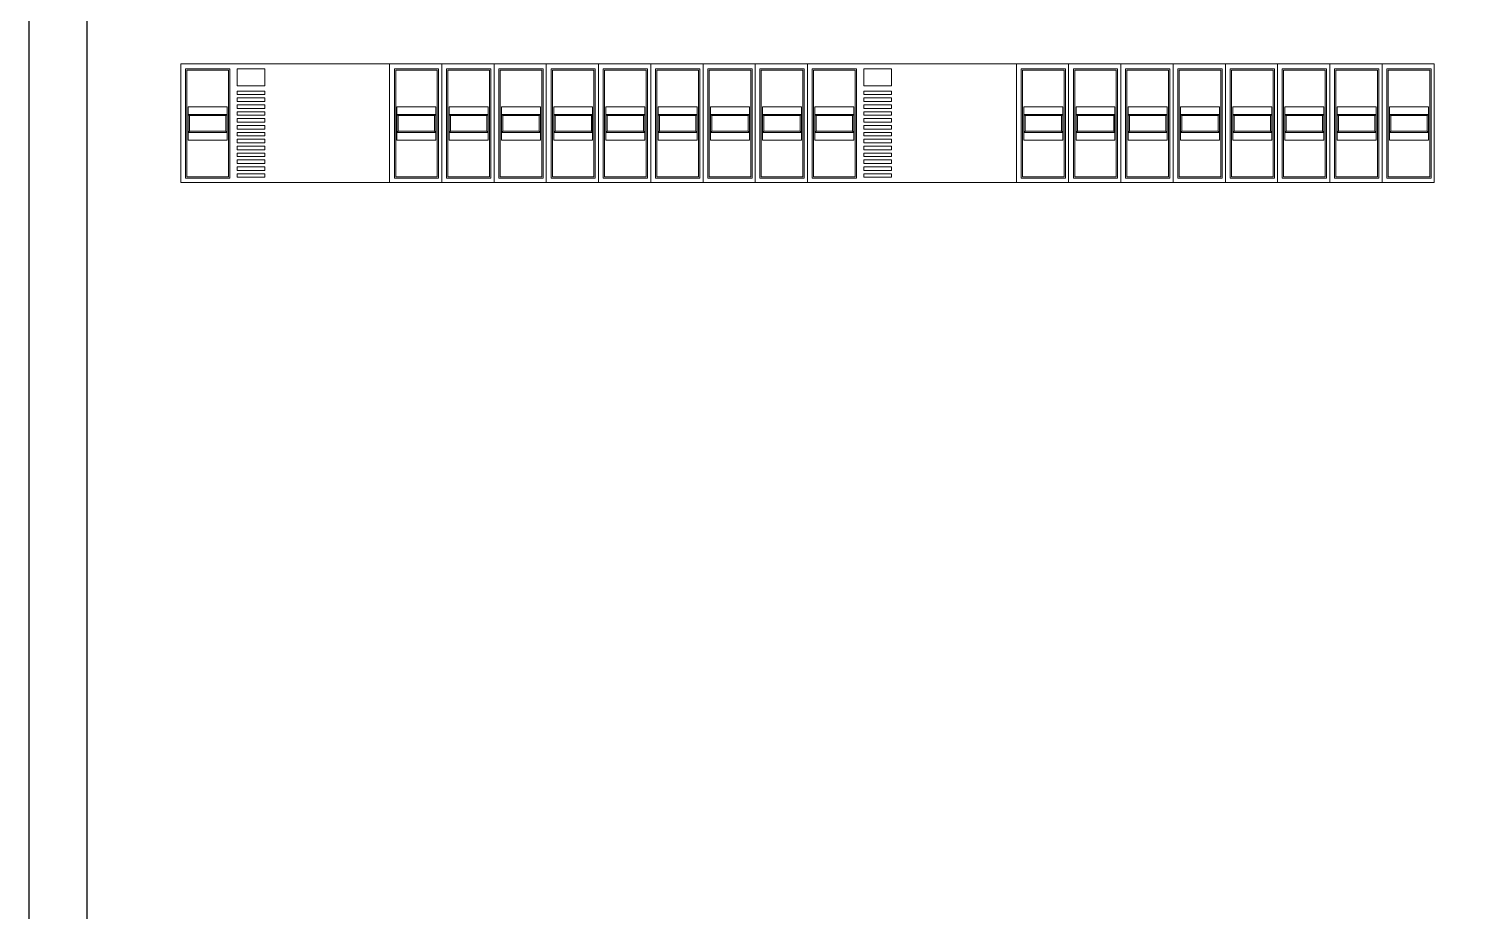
# Model space of a CAD drawing. Header units: millimetres. Extents: x 2046 to 14753, y 2361 to 29276.
# Drawn here: x 10143.61 to 10193.05, y 4047.52 to 4077.92 of the extents above; entities that cross this region are included whole.
import ezdxf

# ---------------------------------------------------------------- set-up
doc = ezdxf.new("R2010")
doc.units = ezdxf.units.MM
doc.layers.add('MYKUVVET', color=1, linetype='Continuous')

msp = doc.modelspace()

# ---------------------------------------------------------------- linework, layer by layer
at = {"color": 30, "lineweight": 9}
for p, q in [((10148.849, 4076.711), (10148.849, 4072.62)), ((10156.049, 4076.711), (10148.849, 4076.711)), ((10156.049, 4072.62), (10156.049, 4076.711)), ((10168.649, 4076.711), (10168.649, 4072.62)), ((10177.649, 4076.711), (10170.449, 4076.711)), ((10170.449, 4076.711), (10170.449, 4072.62)), ((10177.649, 4072.62), (10177.649, 4076.711)), ((10192.049, 4076.711), (10192.049, 4072.62)), ((10149.012, 4076.537), (10149.012, 4072.773)), ((10150.537, 4076.537), (10149.012, 4076.537)), ((10149.058, 4076.492), (10149.058, 4072.819)), ((10150.492, 4076.492), (10149.058, 4076.492)), ((10150.492, 4072.819), (10150.492, 4076.492)), ((10150.537, 4072.773), (10150.537, 4076.537)), ((10150.796, 4076.537), (10150.796, 4075.952)), ((10151.744, 4076.537), (10150.796, 4076.537)), ((10151.744, 4075.952), (10151.744, 4076.537)), ((10156.212, 4076.537), (10156.212, 4072.773)), ((10157.737, 4076.537), (10156.212, 4076.537)), ((10156.258, 4076.492), (10156.258, 4072.819)), ((10157.692, 4076.492), (10156.258, 4076.492)), ((10157.692, 4072.819), (10157.692, 4076.492)), ((10157.737, 4072.773), (10157.737, 4076.537)), ((10158.012, 4076.537), (10158.012, 4072.773)), ((10159.537, 4076.537), (10158.012, 4076.537)), ((10158.058, 4076.492), (10158.058, 4072.819)), ((10159.492, 4076.492), (10158.058, 4076.492)), ((10159.492, 4072.819), (10159.492, 4076.492)), ((10159.537, 4072.773), (10159.537, 4076.537)), ((10159.812, 4076.537), (10159.812, 4072.773)), ((10161.337, 4076.537), (10159.812, 4076.537)), ((10159.858, 4076.492), (10159.858, 4072.819)), ((10161.292, 4076.492), (10159.858, 4076.492)), ((10161.292, 4072.819), (10161.292, 4076.492)), ((10161.337, 4072.773), (10161.337, 4076.537)), ((10161.612, 4076.537), (10161.612, 4072.773)), ((10163.137, 4076.537), (10161.612, 4076.537)), ((10161.658, 4076.492), (10161.658, 4072.819)), ((10163.092, 4076.492), (10161.658, 4076.492)), ((10163.092, 4072.819), (10163.092, 4076.492)), ((10163.137, 4072.773), (10163.137, 4076.537)), ((10163.412, 4076.537), (10163.412, 4072.773)), ((10164.937, 4076.537), (10163.412, 4076.537)), ((10163.458, 4076.492), (10163.458, 4072.819)), ((10164.892, 4076.492), (10163.458, 4076.492)), ((10164.892, 4072.819), (10164.892, 4076.492)), ((10164.937, 4072.773), (10164.937, 4076.537)), ((10165.212, 4076.537), (10165.212, 4072.773)), ((10166.737, 4076.537), (10165.212, 4076.537)), ((10165.258, 4076.492), (10165.258, 4072.819)), ((10166.692, 4076.492), (10165.258, 4076.492)), ((10166.692, 4072.819), (10166.692, 4076.492)), ((10166.737, 4072.773), (10166.737, 4076.537)), ((10167.012, 4076.537), (10167.012, 4072.773)), ((10168.537, 4076.537), (10167.012, 4076.537)), ((10167.058, 4076.492), (10167.058, 4072.819)), ((10168.492, 4076.492), (10167.058, 4076.492)), ((10168.492, 4072.819), (10168.492, 4076.492)), ((10168.537, 4072.773), (10168.537, 4076.537)), ((10168.812, 4076.537), (10168.812, 4072.773)), ((10170.337, 4076.537), (10168.812, 4076.537)), ((10168.858, 4076.492), (10168.858, 4072.819)), ((10170.292, 4076.492), (10168.858, 4076.492)), ((10170.292, 4072.819), (10170.292, 4076.492)), ((10170.337, 4072.773), (10170.337, 4076.537)), ((10170.612, 4076.537), (10170.612, 4072.773)), ((10172.137, 4076.537), (10170.612, 4076.537)), ((10170.658, 4076.492), (10170.658, 4072.819)), ((10172.092, 4076.492), (10170.658, 4076.492)), ((10172.092, 4072.819), (10172.092, 4076.492)), ((10172.137, 4072.773), (10172.137, 4076.537)), ((10172.396, 4076.537), (10172.396, 4075.952)), ((10173.344, 4076.537), (10172.396, 4076.537)), ((10173.344, 4075.952), (10173.344, 4076.537)), ((10177.812, 4076.537), (10177.812, 4072.773)), ((10179.337, 4076.537), (10177.812, 4076.537)), ((10177.858, 4076.492), (10177.858, 4072.819)), ((10179.292, 4076.492), (10177.858, 4076.492)), ((10179.292, 4072.819), (10179.292, 4076.492)), ((10179.337, 4072.773), (10179.337, 4076.537)), ((10179.612, 4076.537), (10179.612, 4072.773)), ((10181.137, 4076.537), (10179.612, 4076.537)), ((10179.658, 4076.492), (10179.658, 4072.819)), ((10181.092, 4076.492), (10179.658, 4076.492)), ((10181.092, 4072.819), (10181.092, 4076.492)), ((10181.137, 4072.773), (10181.137, 4076.537)), ((10181.412, 4076.537), (10181.412, 4072.773)), ((10182.937, 4076.537), (10181.412, 4076.537)), ((10181.458, 4076.492), (10181.458, 4072.819)), ((10182.892, 4076.492), (10181.458, 4076.492)), ((10182.892, 4072.819), (10182.892, 4076.492)), ((10182.937, 4072.773), (10182.937, 4076.537)), ((10183.212, 4076.537), (10183.212, 4072.773)), ((10184.737, 4076.537), (10183.212, 4076.537)), ((10183.258, 4076.492), (10183.258, 4072.819)), ((10184.692, 4076.492), (10183.258, 4076.492)), ((10184.692, 4072.819), (10184.692, 4076.492)), ((10184.737, 4072.773), (10184.737, 4076.537)), ((10185.012, 4076.537), (10185.012, 4072.773)), ((10186.537, 4076.537), (10185.012, 4076.537)), ((10185.058, 4076.492), (10185.058, 4072.819)), ((10186.492, 4076.492), (10185.058, 4076.492)), ((10186.492, 4072.819), (10186.492, 4076.492)), ((10186.537, 4072.773), (10186.537, 4076.537)), ((10186.812, 4076.537), (10186.812, 4072.773)), ((10188.337, 4076.537), (10186.812, 4076.537)), ((10186.858, 4076.492), (10186.858, 4072.819)), ((10188.292, 4076.492), (10186.858, 4076.492)), ((10188.292, 4072.819), (10188.292, 4076.492)), ((10188.337, 4072.773), (10188.337, 4076.537)), ((10188.612, 4076.537), (10188.612, 4072.773)), ((10190.137, 4076.537), (10188.612, 4076.537)), ((10188.658, 4076.492), (10188.658, 4072.819)), ((10190.092, 4076.492), (10188.658, 4076.492)), ((10190.092, 4072.819), (10190.092, 4076.492)), ((10190.137, 4072.773), (10190.137, 4076.537)), ((10190.412, 4076.537), (10190.412, 4072.773)), ((10191.937, 4076.537), (10190.412, 4076.537)), ((10190.458, 4076.492), (10190.458, 4072.819)), ((10191.892, 4076.492), (10190.458, 4076.492)), ((10191.892, 4072.819), (10191.892, 4076.492)), ((10191.937, 4072.773), (10191.937, 4076.537)), ((10150.796, 4075.952), (10151.744, 4075.952)), ((10150.796, 4075.775), (10150.796, 4075.651)), ((10151.744, 4075.775), (10150.796, 4075.775)), ((10151.744, 4075.651), (10151.744, 4075.775)), ((10172.396, 4075.952), (10173.344, 4075.952)), ((10172.396, 4075.775), (10172.396, 4075.651)), ((10173.344, 4075.775), (10172.396, 4075.775)), ((10173.344, 4075.651), (10173.344, 4075.775)), ((10149.103, 4075.234), (10149.103, 4074.088)), ((10150.446, 4075.234), (10149.103, 4075.234)), ((10150.446, 4074.088), (10150.446, 4075.234)), ((10150.796, 4075.651), (10151.744, 4075.651)), ((10150.796, 4075.538), (10150.796, 4075.413)), ((10151.744, 4075.538), (10150.796, 4075.538)), ((10150.796, 4075.413), (10151.744, 4075.413)), ((10150.796, 4075.301), (10150.796, 4075.176)), ((10151.744, 4075.301), (10150.796, 4075.301)), ((10151.744, 4075.413), (10151.744, 4075.538)), ((10151.744, 4075.176), (10151.744, 4075.301)), ((10156.303, 4075.234), (10156.303, 4074.088)), ((10157.646, 4075.234), (10156.303, 4075.234)), ((10157.646, 4074.088), (10157.646, 4075.234)), ((10158.103, 4075.234), (10158.103, 4074.088)), ((10159.446, 4075.234), (10158.103, 4075.234)), ((10159.446, 4074.088), (10159.446, 4075.234)), ((10159.903, 4075.234), (10159.903, 4074.088)), ((10161.246, 4075.234), (10159.903, 4075.234)), ((10161.246, 4074.088), (10161.246, 4075.234)), ((10161.703, 4075.234), (10161.703, 4074.088)), ((10163.046, 4075.234), (10161.703, 4075.234)), ((10163.046, 4074.088), (10163.046, 4075.234)), ((10163.503, 4075.234), (10163.503, 4074.088)), ((10164.846, 4075.234), (10163.503, 4075.234)), ((10164.846, 4074.088), (10164.846, 4075.234)), ((10165.303, 4075.234), (10165.303, 4074.088)), ((10166.646, 4075.234), (10165.303, 4075.234)), ((10166.646, 4074.088), (10166.646, 4075.234)), ((10167.103, 4075.234), (10167.103, 4074.088)), ((10168.446, 4075.234), (10167.103, 4075.234)), ((10168.446, 4074.088), (10168.446, 4075.234)), ((10168.903, 4075.234), (10168.903, 4074.088)), ((10170.246, 4075.234), (10168.903, 4075.234)), ((10170.246, 4074.088), (10170.246, 4075.234)), ((10170.703, 4075.234), (10170.703, 4074.088)), ((10172.046, 4075.234), (10170.703, 4075.234)), ((10172.046, 4074.088), (10172.046, 4075.234)), ((10172.396, 4075.651), (10173.344, 4075.651)), ((10172.396, 4075.538), (10172.396, 4075.413)), ((10173.344, 4075.538), (10172.396, 4075.538)), ((10172.396, 4075.413), (10173.344, 4075.413)), ((10172.396, 4075.301), (10172.396, 4075.176)), ((10173.344, 4075.301), (10172.396, 4075.301)), ((10173.344, 4075.413), (10173.344, 4075.538)), ((10173.344, 4075.176), (10173.344, 4075.301)), ((10177.903, 4075.234), (10177.903, 4074.088)), ((10179.246, 4075.234), (10177.903, 4075.234)), ((10179.246, 4074.088), (10179.246, 4075.234)), ((10179.703, 4075.234), (10179.703, 4074.088)), ((10181.046, 4075.234), (10179.703, 4075.234)), ((10181.046, 4074.088), (10181.046, 4075.234)), ((10181.503, 4075.234), (10181.503, 4074.088)), ((10182.846, 4075.234), (10181.503, 4075.234)), ((10182.846, 4074.088), (10182.846, 4075.234)), ((10183.303, 4075.234), (10183.303, 4074.088)), ((10184.646, 4075.234), (10183.303, 4075.234)), ((10184.646, 4074.088), (10184.646, 4075.234)), ((10185.103, 4075.234), (10185.103, 4074.088)), ((10186.446, 4075.234), (10185.103, 4075.234)), ((10186.446, 4074.088), (10186.446, 4075.234)), ((10186.903, 4075.234), (10186.903, 4074.088)), ((10188.246, 4075.234), (10186.903, 4075.234)), ((10188.246, 4074.088), (10188.246, 4075.234)), ((10188.703, 4075.234), (10188.703, 4074.088)), ((10190.046, 4075.234), (10188.703, 4075.234)), ((10190.046, 4074.088), (10190.046, 4075.234)), ((10190.503, 4075.234), (10190.503, 4074.088)), ((10191.846, 4075.234), (10190.503, 4075.234)), ((10191.846, 4074.088), (10191.846, 4075.234)), ((10150.446, 4074.972), (10149.103, 4074.972)), ((10149.149, 4074.927), (10149.103, 4074.972)), ((10150.401, 4074.927), (10149.149, 4074.927)), ((10149.149, 4074.395), (10149.149, 4074.927)), ((10150.401, 4074.927), (10150.446, 4074.972)), ((10150.401, 4074.395), (10150.401, 4074.927)), ((10150.796, 4075.176), (10151.744, 4075.176)), ((10150.796, 4075.063), (10150.796, 4074.939)), ((10151.744, 4075.063), (10150.796, 4075.063)), ((10150.796, 4074.939), (10151.744, 4074.939)), ((10150.796, 4074.826), (10150.796, 4074.701)), ((10151.744, 4074.826), (10150.796, 4074.826)), ((10150.796, 4074.701), (10151.744, 4074.701)), ((10151.744, 4074.939), (10151.744, 4075.063)), ((10151.744, 4074.701), (10151.744, 4074.826)), ((10157.646, 4074.972), (10156.303, 4074.972)), ((10156.349, 4074.927), (10156.303, 4074.972)), ((10157.601, 4074.927), (10156.349, 4074.927)), ((10156.349, 4074.395), (10156.349, 4074.927)), ((10157.601, 4074.927), (10157.646, 4074.972)), ((10157.601, 4074.395), (10157.601, 4074.927)), ((10159.446, 4074.972), (10158.103, 4074.972)), ((10158.149, 4074.927), (10158.103, 4074.972)), ((10159.401, 4074.927), (10158.149, 4074.927)), ((10158.149, 4074.395), (10158.149, 4074.927)), ((10159.401, 4074.927), (10159.446, 4074.972)), ((10159.401, 4074.395), (10159.401, 4074.927)), ((10161.246, 4074.972), (10159.903, 4074.972)), ((10159.949, 4074.927), (10159.903, 4074.972)), ((10161.201, 4074.927), (10159.949, 4074.927)), ((10159.949, 4074.395), (10159.949, 4074.927)), ((10161.201, 4074.927), (10161.246, 4074.972)), ((10161.201, 4074.395), (10161.201, 4074.927)), ((10163.046, 4074.972), (10161.703, 4074.972)), ((10161.749, 4074.927), (10161.703, 4074.972)), ((10163.001, 4074.927), (10161.749, 4074.927)), ((10161.749, 4074.395), (10161.749, 4074.927)), ((10163.001, 4074.927), (10163.046, 4074.972)), ((10163.001, 4074.395), (10163.001, 4074.927)), ((10164.846, 4074.972), (10163.503, 4074.972)), ((10163.549, 4074.927), (10163.503, 4074.972)), ((10164.801, 4074.927), (10163.549, 4074.927)), ((10163.549, 4074.395), (10163.549, 4074.927)), ((10164.801, 4074.927), (10164.846, 4074.972)), ((10164.801, 4074.395), (10164.801, 4074.927)), ((10166.646, 4074.972), (10165.303, 4074.972)), ((10165.349, 4074.927), (10165.303, 4074.972)), ((10166.601, 4074.927), (10165.349, 4074.927)), ((10165.349, 4074.395), (10165.349, 4074.927)), ((10166.601, 4074.927), (10166.646, 4074.972)), ((10166.601, 4074.395), (10166.601, 4074.927)), ((10168.446, 4074.972), (10167.103, 4074.972)), ((10167.149, 4074.927), (10167.103, 4074.972)), ((10168.401, 4074.927), (10167.149, 4074.927)), ((10167.149, 4074.395), (10167.149, 4074.927)), ((10168.401, 4074.927), (10168.446, 4074.972)), ((10168.401, 4074.395), (10168.401, 4074.927)), ((10170.246, 4074.972), (10168.903, 4074.972)), ((10168.949, 4074.927), (10168.903, 4074.972)), ((10170.201, 4074.927), (10168.949, 4074.927)), ((10168.949, 4074.395), (10168.949, 4074.927)), ((10170.201, 4074.927), (10170.246, 4074.972)), ((10170.201, 4074.395), (10170.201, 4074.927)), ((10172.046, 4074.972), (10170.703, 4074.972)), ((10170.749, 4074.927), (10170.703, 4074.972)), ((10172.001, 4074.927), (10170.749, 4074.927)), ((10170.749, 4074.395), (10170.749, 4074.927)), ((10172.001, 4074.927), (10172.046, 4074.972)), ((10172.001, 4074.395), (10172.001, 4074.927)), ((10172.396, 4075.176), (10173.344, 4075.176)), ((10172.396, 4075.063), (10172.396, 4074.939)), ((10173.344, 4075.063), (10172.396, 4075.063)), ((10172.396, 4074.939), (10173.344, 4074.939)), ((10172.396, 4074.826), (10172.396, 4074.701)), ((10173.344, 4074.826), (10172.396, 4074.826)), ((10172.396, 4074.701), (10173.344, 4074.701)), ((10173.344, 4074.939), (10173.344, 4075.063)), ((10173.344, 4074.701), (10173.344, 4074.826)), ((10179.246, 4074.972), (10177.903, 4074.972)), ((10177.949, 4074.927), (10177.903, 4074.972)), ((10179.201, 4074.927), (10177.949, 4074.927)), ((10177.949, 4074.395), (10177.949, 4074.927)), ((10179.201, 4074.927), (10179.246, 4074.972)), ((10179.201, 4074.395), (10179.201, 4074.927)), ((10181.046, 4074.972), (10179.703, 4074.972)), ((10179.749, 4074.927), (10179.703, 4074.972)), ((10181.001, 4074.927), (10179.749, 4074.927)), ((10179.749, 4074.395), (10179.749, 4074.927)), ((10181.001, 4074.927), (10181.046, 4074.972)), ((10181.001, 4074.395), (10181.001, 4074.927)), ((10182.846, 4074.972), (10181.503, 4074.972)), ((10181.549, 4074.927), (10181.503, 4074.972)), ((10182.801, 4074.927), (10181.549, 4074.927)), ((10181.549, 4074.395), (10181.549, 4074.927)), ((10182.801, 4074.927), (10182.846, 4074.972)), ((10182.801, 4074.395), (10182.801, 4074.927)), ((10184.646, 4074.972), (10183.303, 4074.972)), ((10183.349, 4074.927), (10183.303, 4074.972)), ((10184.601, 4074.927), (10183.349, 4074.927)), ((10183.349, 4074.395), (10183.349, 4074.927)), ((10184.601, 4074.927), (10184.646, 4074.972)), ((10184.601, 4074.395), (10184.601, 4074.927)), ((10186.446, 4074.972), (10185.103, 4074.972)), ((10185.149, 4074.927), (10185.103, 4074.972)), ((10186.401, 4074.927), (10185.149, 4074.927)), ((10185.149, 4074.395), (10185.149, 4074.927)), ((10186.401, 4074.927), (10186.446, 4074.972)), ((10186.401, 4074.395), (10186.401, 4074.927)), ((10188.246, 4074.972), (10186.903, 4074.972)), ((10186.949, 4074.927), (10186.903, 4074.972)), ((10188.201, 4074.927), (10186.949, 4074.927)), ((10186.949, 4074.395), (10186.949, 4074.927)), ((10188.201, 4074.927), (10188.246, 4074.972)), ((10188.201, 4074.395), (10188.201, 4074.927)), ((10190.046, 4074.972), (10188.703, 4074.972)), ((10188.749, 4074.927), (10188.703, 4074.972)), ((10190.001, 4074.927), (10188.749, 4074.927)), ((10188.749, 4074.395), (10188.749, 4074.927)), ((10190.001, 4074.927), (10190.046, 4074.972)), ((10190.001, 4074.395), (10190.001, 4074.927)), ((10191.846, 4074.972), (10190.503, 4074.972)), ((10190.549, 4074.927), (10190.503, 4074.972)), ((10191.801, 4074.927), (10190.549, 4074.927)), ((10190.549, 4074.395), (10190.549, 4074.927)), ((10191.801, 4074.927), (10191.846, 4074.972)), ((10191.801, 4074.395), (10191.801, 4074.927)), ((10149.149, 4074.395), (10149.103, 4074.349)), ((10150.446, 4074.349), (10149.103, 4074.349)), ((10150.401, 4074.395), (10149.149, 4074.395)), ((10150.401, 4074.395), (10150.446, 4074.349)), ((10150.796, 4074.589), (10150.796, 4074.464)), ((10151.744, 4074.589), (10150.796, 4074.589)), ((10150.796, 4074.464), (10151.744, 4074.464)), ((10150.796, 4074.352), (10150.796, 4074.227)), ((10151.744, 4074.352), (10150.796, 4074.352)), ((10150.796, 4074.227), (10151.744, 4074.227)), ((10151.744, 4074.464), (10151.744, 4074.589)), ((10151.744, 4074.227), (10151.744, 4074.352)), ((10156.349, 4074.395), (10156.303, 4074.349)), ((10157.646, 4074.349), (10156.303, 4074.349)), ((10157.601, 4074.395), (10156.349, 4074.395)), ((10157.601, 4074.395), (10157.646, 4074.349)), ((10158.149, 4074.395), (10158.103, 4074.349)), ((10159.446, 4074.349), (10158.103, 4074.349)), ((10159.401, 4074.395), (10158.149, 4074.395)), ((10159.401, 4074.395), (10159.446, 4074.349)), ((10159.949, 4074.395), (10159.903, 4074.349)), ((10161.246, 4074.349), (10159.903, 4074.349)), ((10161.201, 4074.395), (10159.949, 4074.395)), ((10161.201, 4074.395), (10161.246, 4074.349)), ((10161.749, 4074.395), (10161.703, 4074.349)), ((10163.046, 4074.349), (10161.703, 4074.349)), ((10163.001, 4074.395), (10161.749, 4074.395)), ((10163.001, 4074.395), (10163.046, 4074.349)), ((10163.549, 4074.395), (10163.503, 4074.349)), ((10164.846, 4074.349), (10163.503, 4074.349)), ((10164.801, 4074.395), (10163.549, 4074.395)), ((10164.801, 4074.395), (10164.846, 4074.349)), ((10165.349, 4074.395), (10165.303, 4074.349)), ((10166.646, 4074.349), (10165.303, 4074.349)), ((10166.601, 4074.395), (10165.349, 4074.395)), ((10166.601, 4074.395), (10166.646, 4074.349)), ((10167.149, 4074.395), (10167.103, 4074.349)), ((10168.446, 4074.349), (10167.103, 4074.349)), ((10168.401, 4074.395), (10167.149, 4074.395)), ((10168.401, 4074.395), (10168.446, 4074.349)), ((10168.949, 4074.395), (10168.903, 4074.349)), ((10170.246, 4074.349), (10168.903, 4074.349)), ((10170.201, 4074.395), (10168.949, 4074.395)), ((10170.201, 4074.395), (10170.246, 4074.349)), ((10170.749, 4074.395), (10170.703, 4074.349)), ((10172.046, 4074.349), (10170.703, 4074.349)), ((10172.001, 4074.395), (10170.749, 4074.395)), ((10172.001, 4074.395), (10172.046, 4074.349)), ((10172.396, 4074.589), (10172.396, 4074.464)), ((10173.344, 4074.589), (10172.396, 4074.589)), ((10172.396, 4074.464), (10173.344, 4074.464)), ((10172.396, 4074.352), (10172.396, 4074.227)), ((10173.344, 4074.352), (10172.396, 4074.352)), ((10172.396, 4074.227), (10173.344, 4074.227)), ((10173.344, 4074.464), (10173.344, 4074.589)), ((10173.344, 4074.227), (10173.344, 4074.352)), ((10177.949, 4074.395), (10177.903, 4074.349)), ((10179.246, 4074.349), (10177.903, 4074.349)), ((10179.201, 4074.395), (10177.949, 4074.395)), ((10179.201, 4074.395), (10179.246, 4074.349)), ((10179.749, 4074.395), (10179.703, 4074.349)), ((10181.046, 4074.349), (10179.703, 4074.349)), ((10181.001, 4074.395), (10179.749, 4074.395)), ((10181.001, 4074.395), (10181.046, 4074.349)), ((10181.549, 4074.395), (10181.503, 4074.349)), ((10182.846, 4074.349), (10181.503, 4074.349)), ((10182.801, 4074.395), (10181.549, 4074.395)), ((10182.801, 4074.395), (10182.846, 4074.349)), ((10183.349, 4074.395), (10183.303, 4074.349)), ((10184.646, 4074.349), (10183.303, 4074.349)), ((10184.601, 4074.395), (10183.349, 4074.395)), ((10184.601, 4074.395), (10184.646, 4074.349)), ((10185.149, 4074.395), (10185.103, 4074.349)), ((10186.446, 4074.349), (10185.103, 4074.349)), ((10186.401, 4074.395), (10185.149, 4074.395)), ((10186.401, 4074.395), (10186.446, 4074.349)), ((10186.949, 4074.395), (10186.903, 4074.349)), ((10188.246, 4074.349), (10186.903, 4074.349)), ((10188.201, 4074.395), (10186.949, 4074.395)), ((10188.201, 4074.395), (10188.246, 4074.349)), ((10188.749, 4074.395), (10188.703, 4074.349)), ((10190.046, 4074.349), (10188.703, 4074.349)), ((10190.001, 4074.395), (10188.749, 4074.395)), ((10190.001, 4074.395), (10190.046, 4074.349)), ((10190.549, 4074.395), (10190.503, 4074.349)), ((10191.846, 4074.349), (10190.503, 4074.349)), ((10191.801, 4074.395), (10190.549, 4074.395)), ((10191.801, 4074.395), (10191.846, 4074.349)), ((10149.103, 4074.088), (10150.446, 4074.088)), ((10150.796, 4074.114), (10150.796, 4073.99)), ((10151.744, 4074.114), (10150.796, 4074.114)), ((10150.796, 4073.99), (10151.744, 4073.99)), ((10150.796, 4073.877), (10150.796, 4073.752)), ((10151.744, 4073.877), (10150.796, 4073.877)), ((10150.796, 4073.752), (10151.744, 4073.752)), ((10151.744, 4073.99), (10151.744, 4074.114)), ((10151.744, 4073.752), (10151.744, 4073.877)), ((10156.303, 4074.088), (10157.646, 4074.088)), ((10158.103, 4074.088), (10159.446, 4074.088)), ((10159.903, 4074.088), (10161.246, 4074.088)), ((10161.703, 4074.088), (10163.046, 4074.088)), ((10163.503, 4074.088), (10164.846, 4074.088)), ((10165.303, 4074.088), (10166.646, 4074.088)), ((10167.103, 4074.088), (10168.446, 4074.088)), ((10168.903, 4074.088), (10170.246, 4074.088)), ((10170.703, 4074.088), (10172.046, 4074.088)), ((10172.396, 4074.114), (10172.396, 4073.99)), ((10173.344, 4074.114), (10172.396, 4074.114)), ((10172.396, 4073.99), (10173.344, 4073.99)), ((10172.396, 4073.877), (10172.396, 4073.752)), ((10173.344, 4073.877), (10172.396, 4073.877)), ((10172.396, 4073.752), (10173.344, 4073.752)), ((10173.344, 4073.99), (10173.344, 4074.114)), ((10173.344, 4073.752), (10173.344, 4073.877)), ((10177.903, 4074.088), (10179.246, 4074.088)), ((10179.703, 4074.088), (10181.046, 4074.088)), ((10181.503, 4074.088), (10182.846, 4074.088)), ((10183.303, 4074.088), (10184.646, 4074.088)), ((10185.103, 4074.088), (10186.446, 4074.088)), ((10186.903, 4074.088), (10188.246, 4074.088)), ((10188.703, 4074.088), (10190.046, 4074.088)), ((10190.503, 4074.088), (10191.846, 4074.088)), ((10150.796, 4073.64), (10150.796, 4073.515)), ((10151.744, 4073.64), (10150.796, 4073.64)), ((10150.796, 4073.515), (10151.744, 4073.515)), ((10150.796, 4073.402), (10150.796, 4073.278)), ((10151.744, 4073.402), (10150.796, 4073.402)), ((10150.796, 4073.278), (10151.744, 4073.278)), ((10151.744, 4073.515), (10151.744, 4073.64)), ((10151.744, 4073.278), (10151.744, 4073.402)), ((10172.396, 4073.64), (10172.396, 4073.515)), ((10173.344, 4073.64), (10172.396, 4073.64)), ((10172.396, 4073.515), (10173.344, 4073.515)), ((10172.396, 4073.402), (10172.396, 4073.278)), ((10173.344, 4073.402), (10172.396, 4073.402)), ((10172.396, 4073.278), (10173.344, 4073.278)), ((10173.344, 4073.515), (10173.344, 4073.64)), ((10173.344, 4073.278), (10173.344, 4073.402)), ((10149.012, 4072.773), (10150.537, 4072.773)), ((10149.058, 4072.819), (10150.492, 4072.819)), ((10150.796, 4073.165), (10150.796, 4073.04)), ((10151.744, 4073.165), (10150.796, 4073.165)), ((10150.796, 4073.04), (10151.744, 4073.04)), ((10150.796, 4072.928), (10150.796, 4072.803)), ((10151.744, 4072.928), (10150.796, 4072.928)), ((10150.796, 4072.803), (10151.744, 4072.803)), ((10151.744, 4073.04), (10151.744, 4073.165)), ((10151.744, 4072.803), (10151.744, 4072.928)), ((10156.212, 4072.773), (10157.737, 4072.773)), ((10156.258, 4072.819), (10157.692, 4072.819)), ((10158.012, 4072.773), (10159.537, 4072.773)), ((10158.058, 4072.819), (10159.492, 4072.819)), ((10159.812, 4072.773), (10161.337, 4072.773)), ((10159.858, 4072.819), (10161.292, 4072.819)), ((10161.612, 4072.773), (10163.137, 4072.773)), ((10161.658, 4072.819), (10163.092, 4072.819)), ((10163.412, 4072.773), (10164.937, 4072.773)), ((10163.458, 4072.819), (10164.892, 4072.819)), ((10165.212, 4072.773), (10166.737, 4072.773)), ((10165.258, 4072.819), (10166.692, 4072.819)), ((10167.012, 4072.773), (10168.537, 4072.773)), ((10167.058, 4072.819), (10168.492, 4072.819)), ((10168.812, 4072.773), (10170.337, 4072.773)), ((10168.858, 4072.819), (10170.292, 4072.819)), ((10170.612, 4072.773), (10172.137, 4072.773)), ((10170.658, 4072.819), (10172.092, 4072.819)), ((10172.396, 4073.165), (10172.396, 4073.04)), ((10173.344, 4073.165), (10172.396, 4073.165)), ((10172.396, 4073.04), (10173.344, 4073.04)), ((10172.396, 4072.928), (10172.396, 4072.803)), ((10173.344, 4072.928), (10172.396, 4072.928)), ((10172.396, 4072.803), (10173.344, 4072.803)), ((10173.344, 4073.04), (10173.344, 4073.165)), ((10173.344, 4072.803), (10173.344, 4072.928)), ((10177.812, 4072.773), (10179.337, 4072.773)), ((10177.858, 4072.819), (10179.292, 4072.819)), ((10179.612, 4072.773), (10181.137, 4072.773)), ((10179.658, 4072.819), (10181.092, 4072.819)), ((10181.412, 4072.773), (10182.937, 4072.773)), ((10181.458, 4072.819), (10182.892, 4072.819)), ((10183.212, 4072.773), (10184.737, 4072.773)), ((10183.258, 4072.819), (10184.692, 4072.819)), ((10185.012, 4072.773), (10186.537, 4072.773)), ((10185.058, 4072.819), (10186.492, 4072.819)), ((10186.812, 4072.773), (10188.337, 4072.773)), ((10186.858, 4072.819), (10188.292, 4072.819)), ((10188.612, 4072.773), (10190.137, 4072.773)), ((10188.658, 4072.819), (10190.092, 4072.819)), ((10190.412, 4072.773), (10191.937, 4072.773)), ((10190.458, 4072.819), (10191.892, 4072.819)), ((10148.849, 4072.62), (10156.049, 4072.62)), ((10170.449, 4072.62), (10177.649, 4072.62))]:
    msp.add_line(p, q, dxfattribs=at)
at = {"color": 8, "lineweight": 9}
for p, q in [((10148.849, 4076.711), (10148.849, 4072.62)), ((10156.049, 4072.62), (10156.049, 4076.711)), ((10156.049, 4076.711), (10156.049, 4072.62)), ((10157.849, 4076.711), (10156.049, 4076.711)), ((10156.049, 4076.711), (10156.049, 4072.62)), ((10157.849, 4076.711), (10157.849, 4072.62)), ((10157.849, 4076.711), (10157.849, 4072.62)), ((10159.649, 4076.711), (10157.849, 4076.711)), ((10157.849, 4076.711), (10157.849, 4072.62)), ((10159.649, 4076.711), (10159.649, 4072.62)), ((10159.649, 4076.711), (10159.649, 4072.62)), ((10161.449, 4076.711), (10159.649, 4076.711)), ((10159.649, 4076.711), (10159.649, 4072.62)), ((10161.449, 4076.711), (10161.449, 4072.62)), ((10161.449, 4076.711), (10161.449, 4072.62)), ((10163.249, 4076.711), (10161.449, 4076.711)), ((10161.449, 4076.711), (10161.449, 4072.62)), ((10163.249, 4076.711), (10163.249, 4072.62)), ((10163.249, 4076.711), (10163.249, 4072.62)), ((10165.049, 4076.711), (10163.249, 4076.711)), ((10163.249, 4076.711), (10163.249, 4072.62)), ((10165.049, 4076.711), (10165.049, 4072.62)), ((10165.049, 4076.711), (10165.049, 4072.62)), ((10166.849, 4076.711), (10165.049, 4076.711)), ((10165.049, 4076.711), (10165.049, 4072.62)), ((10166.849, 4076.711), (10166.849, 4072.62)), ((10166.849, 4076.711), (10166.849, 4072.62)), ((10168.649, 4076.711), (10166.849, 4076.711)), ((10166.849, 4076.711), (10166.849, 4072.62)), ((10168.649, 4076.711), (10168.649, 4072.62)), ((10170.449, 4076.711), (10168.649, 4076.711)), ((10168.649, 4076.711), (10168.649, 4072.62)), ((10170.449, 4076.711), (10170.449, 4072.62)), ((10170.449, 4076.711), (10170.449, 4072.62)), ((10177.649, 4072.62), (10177.649, 4076.711)), ((10177.649, 4076.711), (10177.649, 4072.62)), ((10179.449, 4076.711), (10177.649, 4076.711)), ((10177.649, 4076.711), (10177.649, 4072.62)), ((10179.449, 4076.711), (10179.449, 4072.62)), ((10179.449, 4076.711), (10179.449, 4072.62)), ((10181.249, 4076.711), (10179.449, 4076.711)), ((10179.449, 4076.711), (10179.449, 4072.62)), ((10181.249, 4076.711), (10181.249, 4072.62)), ((10181.249, 4076.711), (10181.249, 4072.62)), ((10183.049, 4076.711), (10181.249, 4076.711)), ((10181.249, 4076.711), (10181.249, 4072.62)), ((10183.049, 4076.711), (10183.049, 4072.62)), ((10183.049, 4076.711), (10183.049, 4072.62)), ((10184.849, 4076.711), (10183.049, 4076.711)), ((10183.049, 4076.711), (10183.049, 4072.62)), ((10184.849, 4076.711), (10184.849, 4072.62)), ((10184.849, 4076.711), (10184.849, 4072.62)), ((10186.649, 4076.711), (10184.849, 4076.711)), ((10184.849, 4076.711), (10184.849, 4072.62)), ((10186.649, 4076.711), (10186.649, 4072.62)), ((10186.649, 4076.711), (10186.649, 4072.62)), ((10188.449, 4076.711), (10186.649, 4076.711)), ((10186.649, 4076.711), (10186.649, 4072.62)), ((10188.449, 4076.711), (10188.449, 4072.62)), ((10188.449, 4076.711), (10188.449, 4072.62)), ((10190.249, 4076.711), (10188.449, 4076.711)), ((10188.449, 4076.711), (10188.449, 4072.62)), ((10190.249, 4076.711), (10190.249, 4072.62)), ((10192.049, 4076.711), (10190.249, 4076.711)), ((10190.249, 4076.711), (10190.249, 4072.62)), ((10192.049, 4076.711), (10192.049, 4072.62)), ((10156.049, 4072.62), (10157.849, 4072.62)), ((10157.849, 4072.62), (10159.649, 4072.62)), ((10159.649, 4072.62), (10161.449, 4072.62)), ((10161.449, 4072.62), (10163.249, 4072.62)), ((10163.249, 4072.62), (10165.049, 4072.62)), ((10165.049, 4072.62), (10166.849, 4072.62)), ((10166.849, 4072.62), (10168.649, 4072.62)), ((10168.649, 4072.62), (10170.449, 4072.62)), ((10177.649, 4072.62), (10179.449, 4072.62)), ((10179.449, 4072.62), (10181.249, 4072.62)), ((10181.249, 4072.62), (10183.049, 4072.62)), ((10183.049, 4072.62), (10184.849, 4072.62)), ((10184.849, 4072.62), (10186.649, 4072.62)), ((10186.649, 4072.62), (10188.449, 4072.62)), ((10188.449, 4072.62), (10190.249, 4072.62)), ((10190.249, 4072.62), (10192.049, 4072.62))]:
    msp.add_line(p, q, dxfattribs=at)
at = {"layer": 'MYKUVVET', "color": 8}
for points in [[(10143.611, 4017.113), (10233.611, 4017.113), (10233.611, 4117.113), (10143.611, 4117.113)], [(10145.611, 4019.113), (10231.611, 4019.113), (10231.611, 4115.113), (10145.611, 4115.113)]]:
    msp.add_lwpolyline(points, close=True, dxfattribs=at)

doc.saveas('drawing.dxf')
